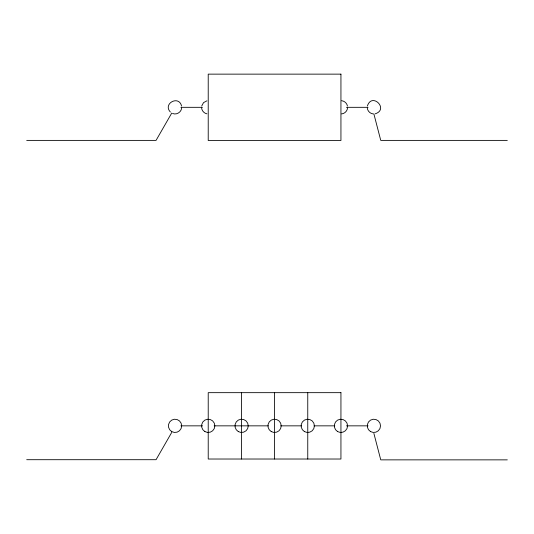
<?xml version="1.0" encoding="UTF-8"?>
<svg xmlns="http://www.w3.org/2000/svg" width="534" height="534" viewBox="0 0 534 534"><rect width="100%" height="100%" fill="white"/><g stroke="black" fill="none" stroke-linecap="round" stroke-linejoin="round"><path stroke-width="0.8" d="M181.647 107.968C181.373 112.253 176.407 115.231 172.502 113.448M347.547 107.968C347.294 111.039 344.657 113.669 341.593 113.922M201.712 106.026L203.527 102.628L206.925 100.813M367.379 106.026C371.898 91.828 389.379 109.31 375.182 113.829M171.741 113.075L156.055 140.389L26.7 140.389M171.741 432.386L156.055 459.701L26.7 459.701M180.879 107.321L202.506 107.321M346.433 107.321L368.066 107.321M507.3 140.389L380.755 140.389L373.887 113.956M180.879 425.845L202.506 425.845M214.154 425.845L268.228 425.845M280.71 425.845L301.51 425.845M313.985 425.845L334.785 425.845M346.433 425.845L368.066 425.845M507.3 459.861L380.755 459.861L373.887 433.428M341.593 100.712C344.43 100.959 346.926 103.222 347.447 106.026M373.239 113.922C370.169 113.669 367.539 111.039 367.285 107.968M206.925 113.829C204.128 113.308 201.865 110.812 201.618 107.968M170.353 112.013C162.49 103.656 178.97 94.845 181.553 106.026M307.758 392.664L307.758 459.02M274.583 392.664L274.583 459.02M241.401 392.664L241.401 459.02M340.939 74.139L208.22 74.139L208.22 140.502L340.939 140.502L340.939 74.139M340.939 392.664L208.22 392.664L208.22 459.02L340.939 459.02L340.939 392.664M238.297 431.592A6.635 6.635 0 0 0 248.25 425.845A6.635 6.635 0 0 0 238.297 420.098A6.635 6.635 0 0 0 238.297 431.592M171.728 431.592A6.635 6.635 0 0 0 181.68 425.845A6.635 6.635 0 0 0 171.728 420.098A6.635 6.635 0 0 0 171.728 431.592M370.569 431.592A6.635 6.635 0 0 0 380.522 425.845A6.635 6.635 0 0 0 370.569 420.098A6.635 6.635 0 0 0 370.569 431.592M204.902 431.592A6.635 6.635 0 0 0 214.862 425.845A6.635 6.635 0 0 0 204.902 420.098A6.635 6.635 0 0 0 204.902 431.592M271.265 431.592A6.635 6.635 0 0 0 281.218 425.845A6.635 6.635 0 0 0 271.265 420.098A6.635 6.635 0 0 0 271.265 431.592M337.622 431.592A6.635 6.635 0 0 0 347.574 425.845A6.635 6.635 0 0 0 337.622 420.098A6.635 6.635 0 0 0 337.622 431.592M304.44 431.592A6.635 6.635 0 0 0 314.399 425.845A6.635 6.635 0 0 0 304.44 420.098A6.635 6.635 0 0 0 304.44 431.592"/></g></svg>
